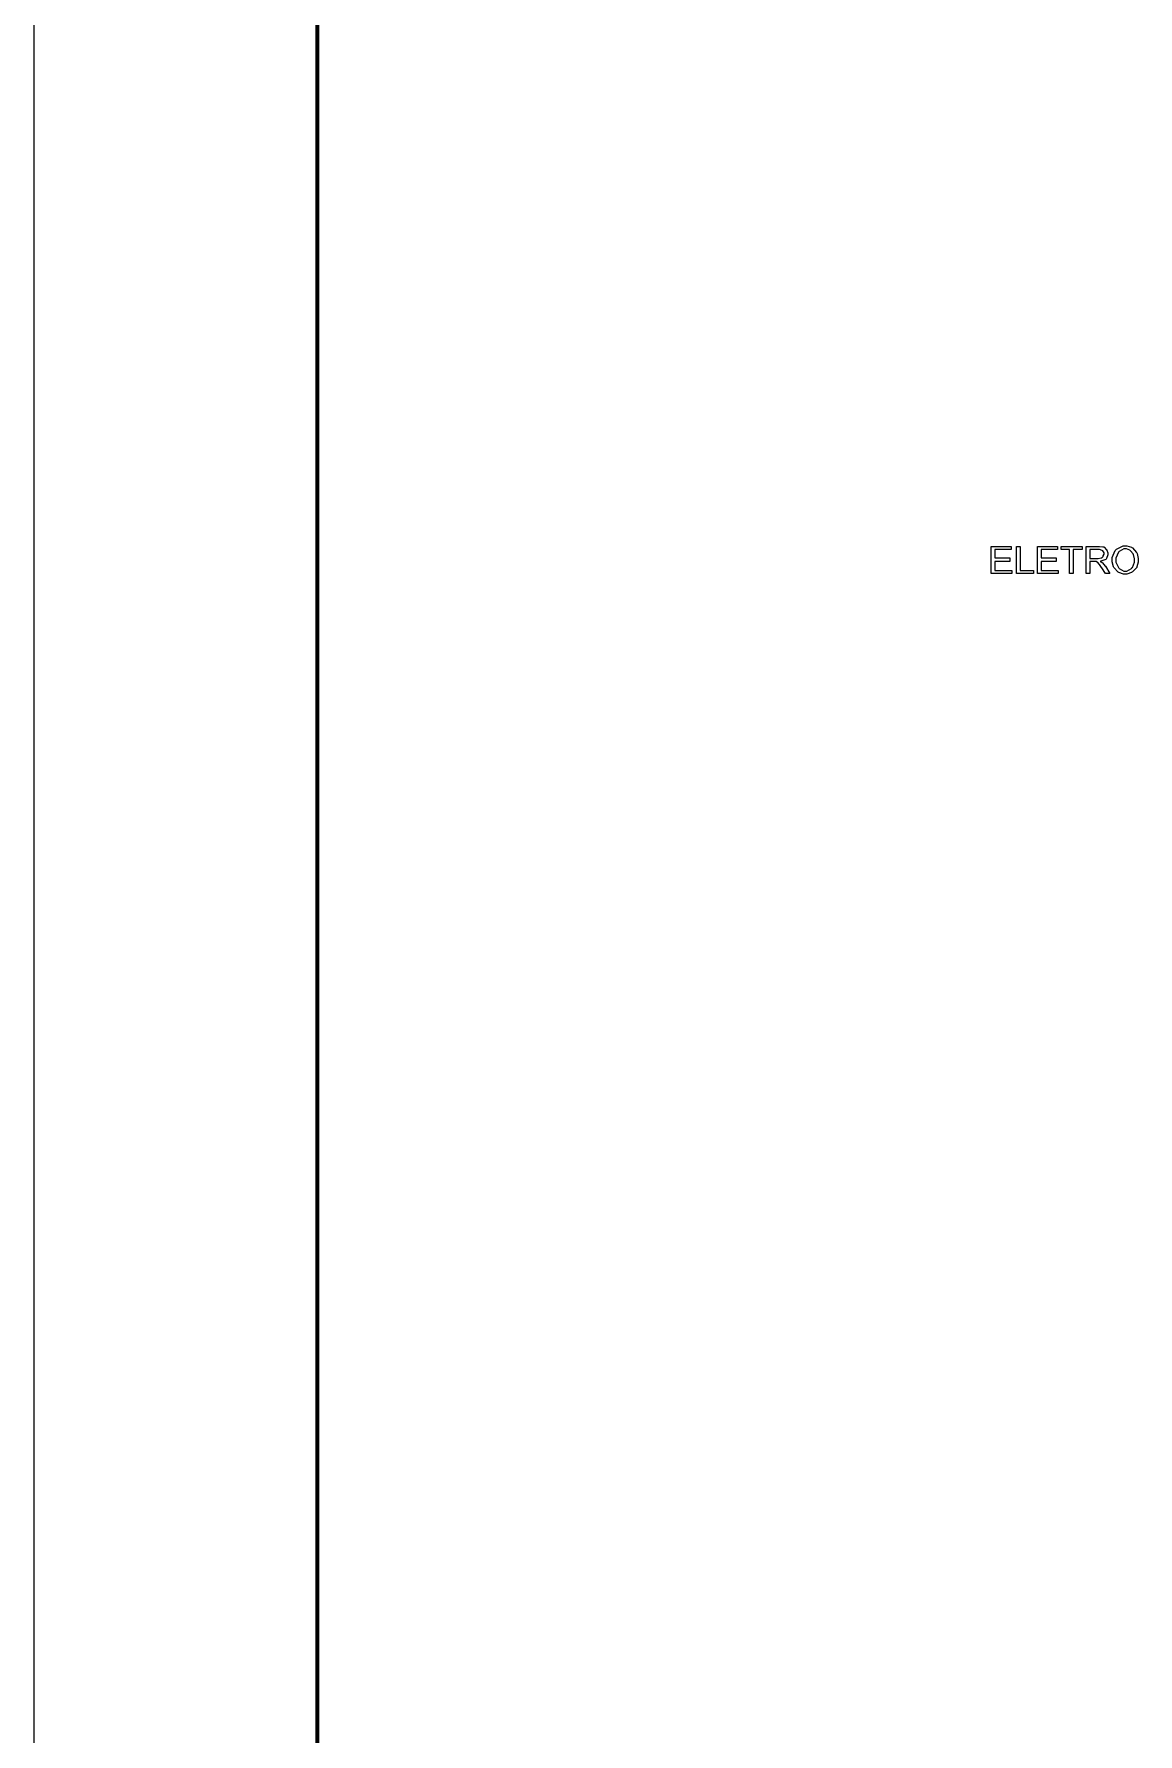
# Model space of a CAD drawing. Header units: metres. Extents: x -593 to 248, y 430 to 1024.
# Drawn here: x -592.7 to -514.8, y 727.9 to 847.7 of the extents above; entities that cross this region are included whole.
import ezdxf

# ---------------------------------------------------------------- set-up
doc = ezdxf.new("R2010")
doc.units = ezdxf.units.M
doc.header["$MEASUREMENT"] = 0
doc.layers.add('CFF-7E-00', color=30, linetype='Continuous')

msp = doc.modelspace()

# ---------------------------------------------------------------- linework, layer by layer
msp.add_line((-592.7, 429.57), (-592.7, 1023.57))
at = {"lineweight": 100}
msp.add_line((-572.7, 439.57), (-572.7, 1013.57), dxfattribs=at)
at = {"layer": 'CFF-7E-00'}
for points in [[(-525.19, 809.71), (-525.19, 811.62), (-523.79, 811.62), (-523.79, 811.41), (-524.94, 811.41), (-524.94, 810.82), (-523.88, 810.82), (-523.88, 810.56), (-524.94, 810.56), (-524.94, 809.93), (-523.75, 809.93), (-523.75, 809.71), (-525.19, 809.71)], [(-523.41, 809.71), (-523.41, 811.62), (-523.16, 811.62), (-523.16, 809.93), (-522.22, 809.93), (-522.22, 809.71), (-523.41, 809.71)], [(-521.92, 809.71), (-521.92, 811.62), (-520.53, 811.62), (-520.53, 811.41), (-521.67, 811.41), (-521.67, 810.82), (-520.61, 810.82), (-520.61, 810.56), (-521.67, 810.56), (-521.67, 809.93), (-520.48, 809.93), (-520.48, 809.71), (-521.92, 809.71)], [(-519.68, 809.71), (-519.68, 811.41), (-520.27, 811.41), (-520.27, 811.62), (-518.79, 811.62), (-518.79, 811.41), (-519.42, 811.41), (-519.42, 809.71), (-519.68, 809.71)], [(-518.49, 809.71), (-518.49, 811.62), (-517.64, 811.62), (-517.55, 811.62), (-517.33, 811.58), (-517.26, 811.58), (-517.24, 811.57), (-517.06, 811.39), (-517.05, 811.37), (-517.04, 811.35), (-516.96, 811.17), (-516.96, 811.11), (-516.96, 811.02), (-517.07, 810.77), (-517.09, 810.73), (-517.11, 810.71), (-517.47, 810.58), (-517.51, 810.56), (-517.47, 810.56), (-517.36, 810.49), (-517.35, 810.48), (-517.34, 810.46), (-517.16, 810.24), (-517.13, 810.22), (-516.84, 809.71), (-517.13, 809.71), (-517.39, 810.1), (-517.41, 810.13), (-517.55, 810.34), (-517.56, 810.35), (-517.58, 810.37), (-517.68, 810.48), (-517.68, 810.48), (-517.7, 810.49), (-517.8, 810.55), (-517.81, 810.56), (-517.84, 810.56), (-517.92, 810.56), (-517.94, 810.56), (-518.24, 810.56), (-518.24, 809.71), (-518.49, 809.71)], [(-516.67, 810.65), (-516.67, 810.83), (-516.46, 811.33), (-516.41, 811.37), (-516.37, 811.42), (-515.89, 811.66), (-515.73, 811.66), (-515.62, 811.66), (-515.3, 811.56), (-515.27, 811.54), (-515.24, 811.52), (-514.95, 811.2), (-514.93, 811.16), (-514.91, 811.13), (-514.84, 810.77), (-514.84, 810.65), (-514.84, 810.52), (-514.92, 810.18), (-514.93, 810.14), (-514.95, 810.1), (-515.24, 809.82), (-515.27, 809.8), (-515.31, 809.78), (-515.63, 809.67), (-515.73, 809.67), (-515.86, 809.67), (-516.2, 809.78), (-516.24, 809.8), (-516.27, 809.82), (-516.52, 810.11), (-516.54, 810.14), (-516.56, 810.18), (-516.67, 810.53), (-516.67, 810.65)], [(-516.41, 810.65), (-516.41, 810.51), (-516.23, 810.13), (-516.2, 810.1), (-516.17, 810.06), (-515.84, 809.88), (-515.73, 809.88), (-515.62, 809.88), (-515.3, 810.06), (-515.27, 810.1), (-515.24, 810.13), (-515.1, 810.52), (-515.1, 810.65), (-515.1, 810.75), (-515.16, 811.04), (-515.18, 811.07), (-515.19, 811.1), (-515.37, 811.32), (-515.4, 811.32), (-515.42, 811.35), (-515.66, 811.45), (-515.73, 811.45), (-515.85, 811.45), (-516.17, 811.27), (-516.2, 811.24), (-516.23, 811.21), (-516.41, 810.79), (-516.41, 810.65)], [(-518.24, 810.78), (-517.73, 810.78), (-517.65, 810.78), (-517.45, 810.81), (-517.43, 810.82), (-517.4, 810.82), (-517.3, 810.91), (-517.3, 810.94), (-517.29, 810.96), (-517.22, 811.08), (-517.22, 811.11), (-517.22, 811.17), (-517.32, 811.3), (-517.35, 811.32), (-517.36, 811.34), (-517.57, 811.41), (-517.64, 811.41), (-518.24, 811.41), (-518.24, 810.78)]]:
    msp.add_lwpolyline(points, close=True, dxfattribs=at)

doc.saveas('drawing.dxf')
